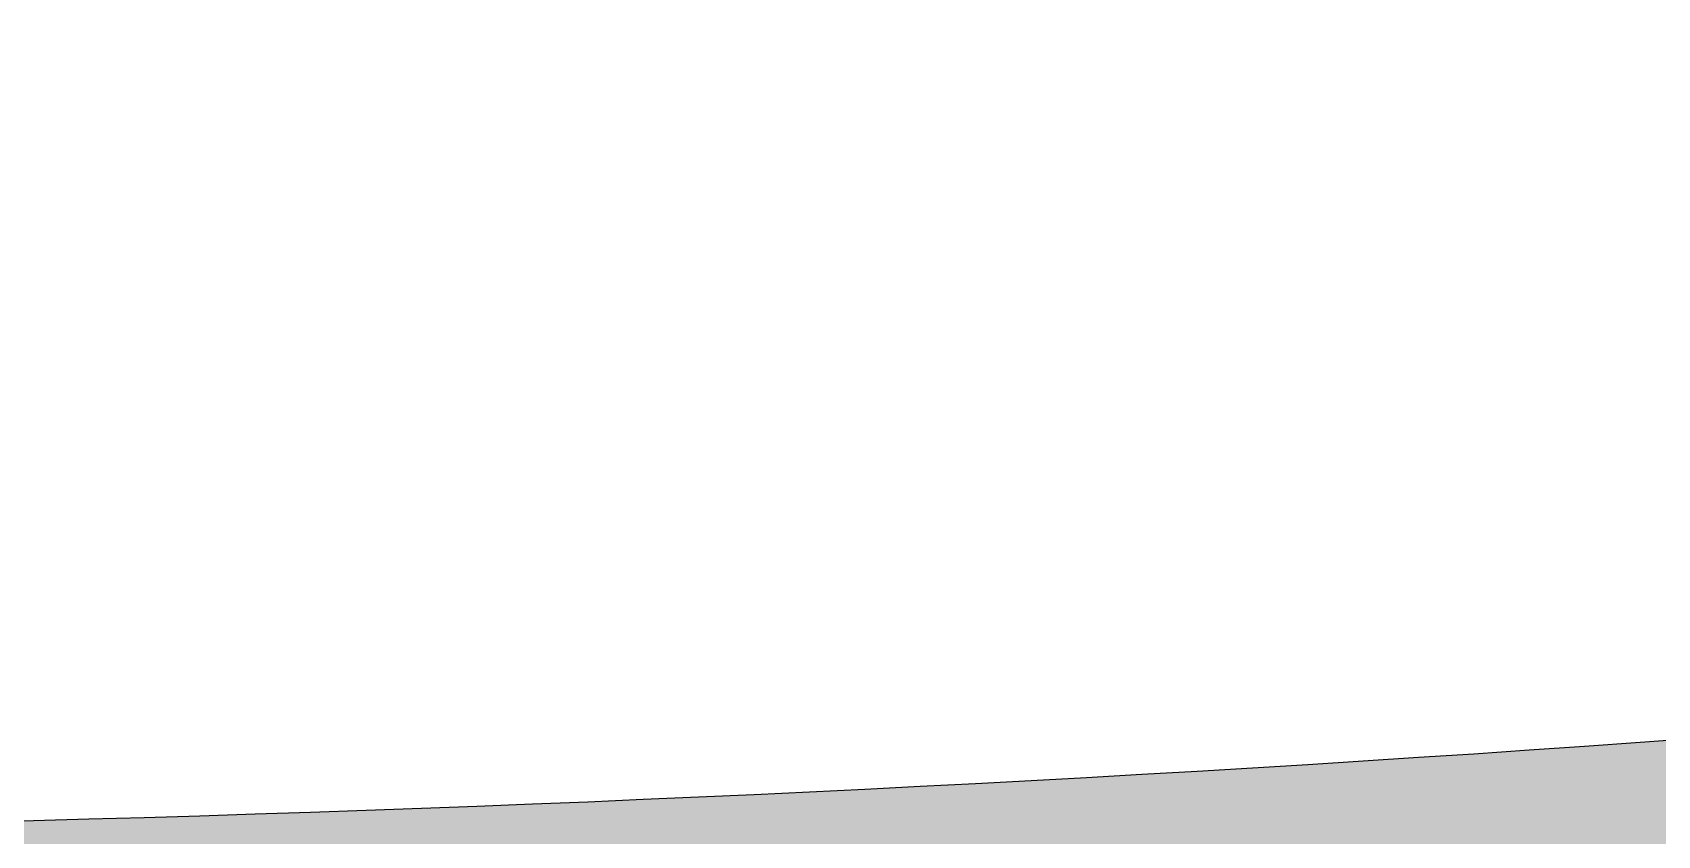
# Model space of a CAD drawing. Header units: millimetres. Extents: x -900937 to 446764, y -52814 to 307651.
# Drawn here: x -39813 to 9186, y 17600 to 41821 of the extents above; entities that cross this region are included whole.
import ezdxf

# ---------------------------------------------------------------- set-up
doc = ezdxf.new("R2010")
doc.units = ezdxf.units.MM
doc.header["$LTSCALE"] = 100
doc.header["$MEASUREMENT"] = 0
doc.layers.add('0-HATCH', color=8, linetype='Continuous', lineweight=0)
doc.layers.add('CP2-CWS-DT-PJGN-00024$0$timtuyen', color=1, linetype='Continuous')
doc.layers.add('MB- XLHN 20160810$0$Row1', color=5, linetype='Continuous')

msp = doc.modelspace()

# ---------------------------------------------------------------- hatches: boundary and pattern name
at = {"layer": '0-HATCH'}
h = msp.add_hatch(dxfattribs=at)
h.set_pattern_fill('ANGLE', color=256, scale=100, angle=-14.6984)
h.set_pattern_definition([(44.9883, (-68837.4, -83715.86), (-493.8133, 494.0148), [508, -190.5]), (134.9883, (-68837.4, -83715.86), (-494.0148, -493.8133), [508, -190.5])])
h.paths.add_polyline_path([(135496, 32001, -0.026195), (145869, 33431), (164801, 35036), (164378, 40019), (139833, 37937, -0.024954), (33665, 22492, -0.02489), (-73240, 17699), (-75274, 17035, 0.850603), (-74819, 14109), (-69323, 14073), (-26134, 14074), (34137, 17514, 0.023703)])

# ---------------------------------------------------------------- linework, layer by layer
at = {"layer": 'CP2-CWS-DT-PJGN-00024$0$timtuyen'}
msp.add_arc((-67892, 1093191, 0), 1145005, 223.318858, 281.932933, dxfattribs=at)
at = {"layer": 'MB- XLHN 20160810$0$Row1'}
msp.add_arc((-67893, 1093218, 0), 1075532, 269.715182, 275.418289, dxfattribs=at)
msp.add_arc((-67893, 1093218, 0), 1075532, 269.715182, 275.418289, dxfattribs=at)

doc.saveas('drawing.dxf')
